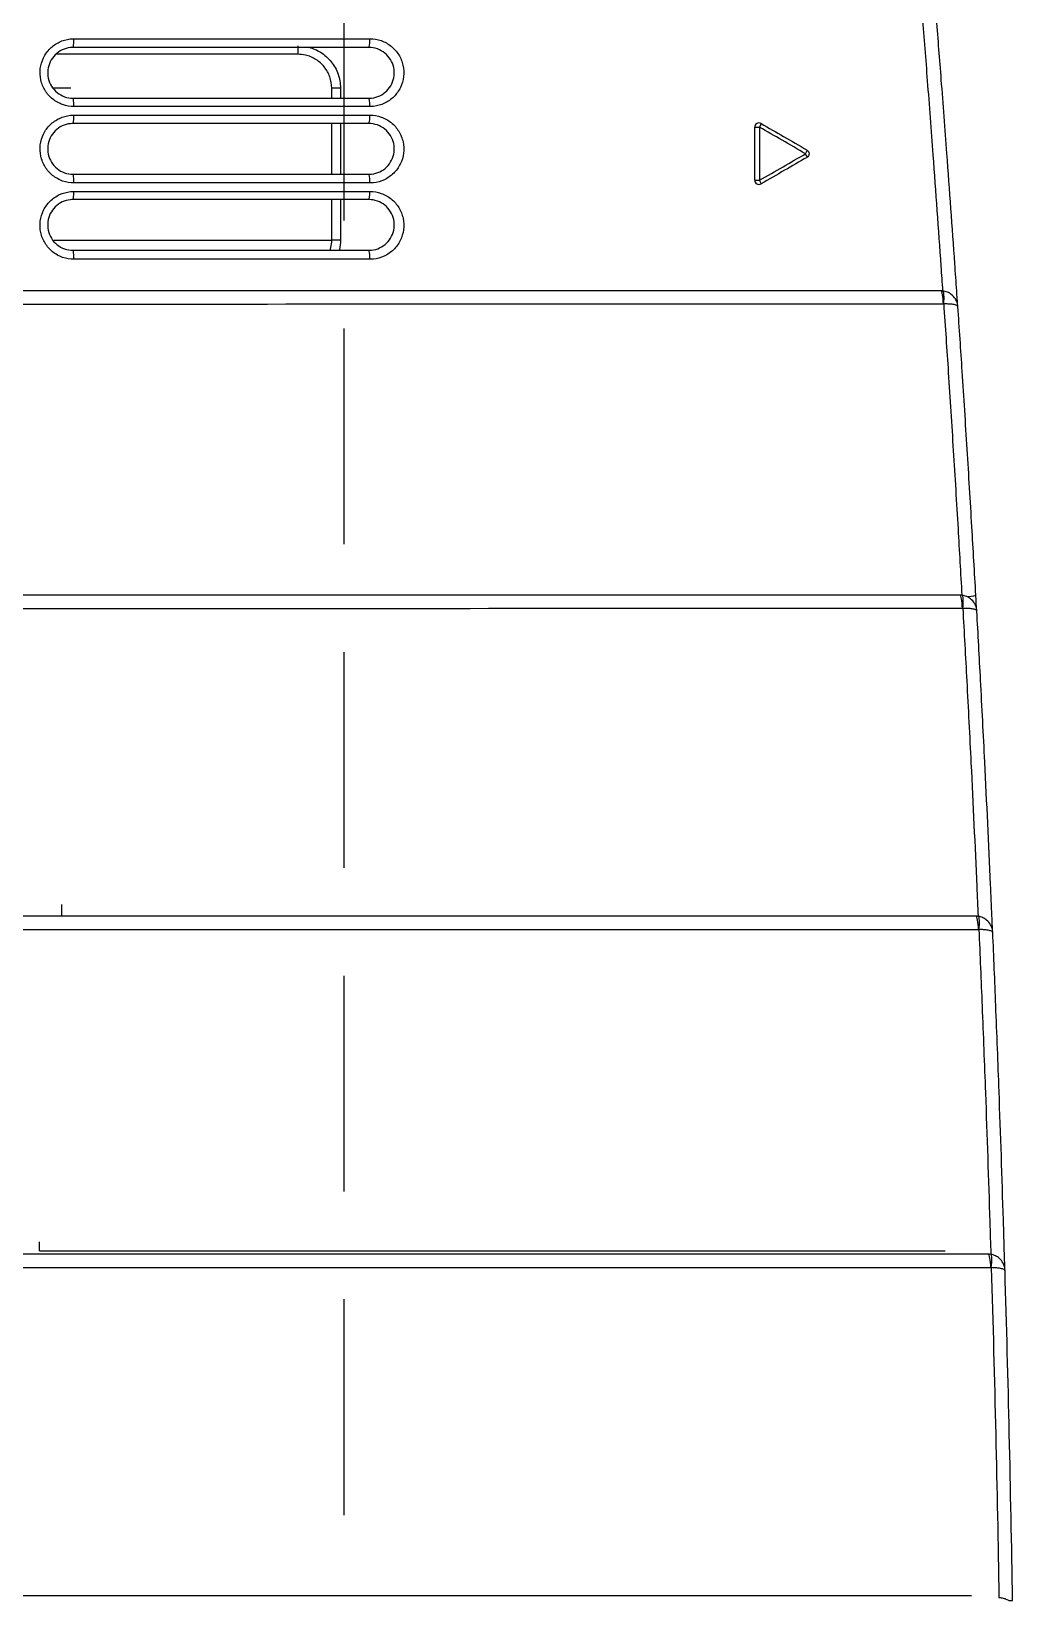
# Model space of a CAD drawing. Header units: inches. Extents: x -4181 to 116552, y 25636 to 44656.
# Drawn here: x 20353.6 to 20410.4, y 39531.5 to 39622.4 of the extents above; entities that cross this region are included whole.
import ezdxf

# ---------------------------------------------------------------- set-up
doc = ezdxf.new("R2010")
doc.units = ezdxf.units.IN
doc.header["$LTSCALE"] = 50
doc.header["$MEASUREMENT"] = 0
doc.linetypes.add('HIDDEN', pattern=[0.375, 0.25, -0.125])

# ---------------------------------------------------------------- blocks, each defined once
blk = doc.blocks.new('acrjtlf')
at = {"color": 8}
for p, q in [((1570027.41, 1745650.854), (1570011.311, 1745650.854)), ((1570026.416, 1745642.041), (1570027.443, 1745642.041))]:
    blk.add_line(p, q, dxfattribs=at)
at = {"color": 1, "linetype": 'HIDDEN'}
blk.add_lwpolyline([(1571303.378, 1746002.871), (1571303.378, 1745562.219), (1570010.603, 1745562.219), (1570010.603, 1746002.871)], close=True, dxfattribs=at)
at = {"color": 8}
for centre, start, end in [((1569986.567, 1745647.375), 0, 120), ((1569986.567, 1745644.307), 240, 0)]:
    blk.add_arc(centre, 0.245, start, end, dxfattribs=at)
at = {"color": 8, "extrusion": (0, 0, -1)}
blk.add_arc((-1569983.909, 1745645.841), 0.245, 300, 60, dxfattribs=at)
at = {"color": 8}
for centre, major_axis, ratio, start_param, end_param in [((1569973.265, 1745710.393), (0.124, 0.773), 0.18902, 1.609012, 3.142438), ((1569973.296, 1745710.391), (0, -0.783), 0.192414, 4.720156, 6.283185), ((1569973.979, 1745690.808), (0.109, 0.776), 0.18309, 1.608242, 3.142333), ((1569974.006, 1745690.806), (0, -0.783), 0.1863, 4.724017, 6.283185), ((1569974.905, 1745672.202), (0.094, 0.778), 0.175481, 1.613044, 3.142228), ((1569974.928, 1745672.201), (0, -0.783), 0.179084, 4.733363, 6.283185), ((1569976.005, 1745654.576), (0.08, 0.779), 0.16865, 1.619684, 3.142132), ((1569976.025, 1745654.575), (0, -0.783), 0.172581, 4.743891, 6.283185), ((1570009.157, 1745651.928), (0, -0.49), 0.120491, 4.644768, 6.283185), ((1570026.293, 1745651.928), (0, -0.49), 0.102549, 4.642806, 6.283185), ((1570010.821, 1745650.854), (-0.49, 0), 0.00112, 1.53589, 3.141593), ((1570009.157, 1745648.011), (0, -0.49), 0.120705, 3.141593, 4.677658), ((1570026.293, 1745648.011), (0, -0.49), 0.103019, 3.141593, 4.676553), ((1569986.567, 1745647.375), (0.122, -0.212), 0.116328, 3.141593, 4.612423), ((1569986.567, 1745647.375), (-0.245, 0), 0.028883, 3.141593, 4.863098), ((1570009.157, 1745647.522), (0, -0.49), 0.120719, 4.68176, 6.283185), ((1570026.293, 1745647.522), (0, -0.49), 0.103065, 4.680761, 6.283185), ((1569983.909, 1745645.841), (-0.122, -0.212), 0.14247, 4.775685, 6.283185), ((1569983.909, 1745645.841), (0.122, -0.212), 0.126402, 3.141593, 4.620752), ((1569986.567, 1745644.307), (-0.122, -0.212), 0.132333, 4.784137, 6.283185), ((1569986.567, 1745644.307), (0.245, 0), 0.003959, 0, 1.721518), ((1570009.157, 1745643.605), (0, -0.49), 0.120738, 3.141593, 4.714524), ((1570026.293, 1745643.605), (0, -0.49), 0.10333, 3.141593, 4.714382), ((1570009.157, 1745643.115), (0, -0.49), 0.120728, 4.718615, 6.283185), ((1570026.293, 1745643.115), (0, 0.49), 0.10335, 1.576989, 3.141593), ((1570010.821, 1745642.041), (-0.49, 0), 0.00112, 1.53589, 3.141593), ((1570013.269, 1745639.593), (0, -0.49), 0.0349, 3.141593, 4.713595), ((1570009.157, 1745639.198), (0, 0.49), 0.120552, 0, 1.609749), ((1570026.293, 1745639.198), (0, -0.49), 0.103408, 3.141593, 4.75217)]:
    blk.add_ellipse(centre, major_axis=major_axis, ratio=ratio, start_param=start_param, end_param=end_param, dxfattribs=at)
for points in [[(1569972.107, 1745729.679), (1569971.961, 1745729.676), (1569971.88, 1745729.675), (1569971.881, 1745729.675)], [(1569972.323, 1745710.558), (1569972.333, 1745710.241), (1569972.342, 1745709.924), (1569972.351, 1745709.607)], [(1569973.145, 1745710.385), (1569973.134, 1745710.385), (1569973.124, 1745710.385), (1569973.114, 1745710.387)], [(1569973.14, 1745709.62), (1569973.192, 1745709.611), (1569973.244, 1745709.607), (1569973.296, 1745709.607)], [(1570028.229, 1745709.416), (1570028.229, 1745709.243), (1570028.229, 1745709.071), (1570028.229, 1745708.898)], [(1569973.034, 1745690.96), (1569973.048, 1745690.648), (1569973.061, 1745690.335), (1569973.075, 1745690.023)], [(1569973.86, 1745690.797), (1569973.851, 1745690.797), (1569973.842, 1745690.798), (1569973.833, 1745690.799)], [(1569973.87, 1745690.032), (1569973.915, 1745690.026), (1569973.961, 1745690.023), (1569974.006, 1745690.023)], [(1569974.555, 1745690.023), (1569974.556, 1745690.023), (1569974.556, 1745690.023), (1569974.557, 1745690.023)], [(1570026.95, 1745690.023), (1570026.95, 1745689.794), (1570026.95, 1745689.566), (1570026.95, 1745689.337)], [(1569974.788, 1745672.184), (1569974.78, 1745672.184), (1569974.772, 1745672.185), (1569974.765, 1745672.186)], [(1569974.009, 1745671.417), (1569974.005, 1745671.45), (1569974.193, 1745671.492), (1569974.484, 1745671.525)], [(1569974.811, 1745671.424), (1569974.85, 1745671.42), (1569974.889, 1745671.417), (1569974.928, 1745671.417)], [(1569975.054, 1745654.704), (1569975.075, 1745654.4), (1569975.096, 1745654.096), (1569975.117, 1745653.792)], [(1569975.89, 1745654.55), (1569975.883, 1745654.55), (1569975.876, 1745654.55), (1569975.87, 1745654.551)], [(1569975.925, 1745653.796), (1569975.958, 1745653.793), (1569975.991, 1745653.791), (1569976.025, 1745653.791)], [(1570026.293, 1745651.439), (1570020.575, 1745651.439), (1570014.863, 1745651.439), (1570009.157, 1745651.439)], [(1570010.804, 1745648.501), (1570010.804, 1745649.285), (1570010.804, 1745650.069), (1570010.804, 1745650.853)], [(1570009.157, 1745648.501), (1570014.863, 1745648.501), (1570020.575, 1745648.501), (1570026.293, 1745648.501)], [(1570026.293, 1745647.032), (1570020.575, 1745647.032), (1570014.863, 1745647.032), (1570009.157, 1745647.032)], [(1570009.157, 1745644.094), (1570014.863, 1745644.094), (1570020.576, 1745644.094), (1570026.293, 1745644.094)], [(1570026.293, 1745642.626), (1570020.576, 1745642.626), (1570014.863, 1745642.626), (1570009.157, 1745642.626)], [(1570010.804, 1745642.04), (1570010.804, 1745642.235), (1570010.804, 1745642.43), (1570010.804, 1745642.626)], [(1570011.311, 1745642.626), (1570011.311, 1745642.431), (1570011.311, 1745642.236), (1570011.311, 1745642.041)], [(1570013.269, 1745640.082), (1570017.94, 1745640.082), (1570022.611, 1745640.082), (1570027.282, 1745640.082)], [(1570009.157, 1745639.688), (1570014.863, 1745639.688), (1570020.576, 1745639.688), (1570026.293, 1745639.688)]]:
    blk.add_open_spline(points, degree=3, dxfattribs=at)
for points, knots in [([(1569971.881, 1745729.681), (1569971.933, 1745726.465), (1569971.996, 1745723.248), (1569972.142, 1745716.874), (1569972.225, 1745713.716), (1569972.318, 1745710.558)], [0, 0, 0, 0, 0.504534, 0.504534, 1, 1, 1, 1]), ([(1569972.668, 1745729.505), (1569972.582, 1745729.505), (1569972.498, 1745729.515), (1569972.347, 1745729.551), (1569972.279, 1745729.577), (1569972.178, 1745729.629), (1569972.142, 1745729.653), (1569972.109, 1745729.679)], [0, 0, 0, 0, 0.3816, 0.3816, 0.752011, 0.752011, 1, 1, 1, 1]), ([(1569973.114, 1745710.387), (1569973.017, 1745713.608), (1569972.932, 1745716.829), (1569972.783, 1745723.201), (1569972.72, 1745726.353), (1569972.668, 1745729.505)], [0, 0, 0, 0, 0.505483, 0.505483, 1, 1, 1, 1]), ([(1570079.343, 1745729.387), (1570061.611, 1745729.387), (1570043.907, 1745729.387), (1570017.406, 1745729.387), (1570008.584, 1745729.387), (1569991.251, 1745729.387), (1569982.727, 1745729.387), (1569974.264, 1745729.387)], [0, 0, 0, 0, 0.503675, 0.503675, 0.755513, 0.755513, 1, 1, 1, 1]), ([(1569972.318, 1745710.558), (1569972.318, 1745710.557), (1569972.318, 1745710.557), (1569972.318, 1745710.541), (1569972.328, 1745710.527), (1569972.362, 1745710.499), (1569972.386, 1745710.486), (1569972.47, 1745710.454), (1569972.546, 1745710.435), (1569972.699, 1745710.412), (1569972.77, 1745710.404), (1569972.93, 1745710.392), (1569973.021, 1745710.388), (1569973.114, 1745710.387)], [0, 0, 0, 0, 0.004657, 0.004657, 0.171177, 0.171177, 0.329676, 0.329676, 0.60266, 0.60266, 0.791779, 0.791779, 1, 1, 1, 1]), ([(1569972.318, 1745710.558), (1569972.318, 1745710.556), (1569972.318, 1745710.554), (1569972.321, 1745710.477), (1569972.332, 1745710.402), (1569972.37, 1745710.262), (1569972.396, 1745710.195), (1569972.485, 1745710.024), (1569972.563, 1745709.925), (1569972.72, 1745709.79), (1569972.793, 1745709.742), (1569972.955, 1745709.664), (1569973.047, 1745709.635), (1569973.14, 1745709.62)], [0, 0, 0, 0, 0.004657, 0.004657, 0.171178, 0.171178, 0.329678, 0.329678, 0.602664, 0.602664, 0.791782, 0.791782, 1, 1, 1, 1]), ([(1570079.343, 1745710.386), (1570061.558, 1745710.385), (1570043.783, 1745710.384), (1570017.203, 1745710.383), (1570008.352, 1745710.383), (1569990.702, 1745710.383), (1569981.883, 1745710.383), (1569973.145, 1745710.385)], [0, 0, 0, 0, 0.5, 0.5, 0.75, 0.75, 1, 1, 1, 1]), ([(1569972.351, 1745709.607), (1569972.351, 1745709.607), (1569972.351, 1745709.607), (1569972.371, 1745708.953), (1569972.39, 1745708.299), (1569972.488, 1745705.158), (1569972.572, 1745702.667), (1569972.723, 1745698.513), (1569972.787, 1745696.85), (1569972.91, 1745693.779), (1569972.968, 1745692.369), (1569973.029, 1745690.96)], [0, 0, 0, 0, 0.000003, 0.000003, 0.105523, 0.105523, 0.506415, 0.506415, 0.773572, 0.773572, 1, 1, 1, 1]), ([(1569973.833, 1745690.799), (1569973.769, 1745692.279), (1569973.707, 1745693.759), (1569973.58, 1745696.909), (1569973.515, 1745698.58), (1569973.362, 1745702.753), (1569973.277, 1745705.255), (1569973.18, 1745708.371), (1569973.161, 1745708.99), (1569973.142, 1745709.607), (1569973.142, 1745709.607), (1569973.142, 1745709.607)], [0, 0, 0, 0, 0.235766, 0.235766, 0.501866, 0.501866, 0.901174, 0.901174, 0.999997, 0.999997, 1, 1, 1, 1]), ([(1569973.296, 1745709.607), (1569978.876, 1745709.607), (1569984.496, 1745709.607), (1569995.736, 1745709.607), (1570001.365, 1745709.607), (1570018.269, 1745709.607), (1570029.565, 1745709.607), (1570040.881, 1745709.607)], [0, 0, 0, 0, 0.25, 0.25, 0.5, 0.5, 1, 1, 1, 1]), ([(1570028.229, 1745709.416), (1570019.452, 1745709.415), (1570010.689, 1745709.415), (1569993.195, 1745709.415), (1569984.464, 1745709.416), (1569975.785, 1745709.416)], [0, 0, 0, 0, 0.5, 0.5, 1, 1, 1, 1]), ([(1569973.029, 1745690.96), (1569973.029, 1745690.959), (1569973.029, 1745690.959), (1569973.03, 1745690.943), (1569973.039, 1745690.928), (1569973.075, 1745690.9), (1569973.101, 1745690.888), (1569973.188, 1745690.856), (1569973.264, 1745690.839), (1569973.417, 1745690.818), (1569973.489, 1745690.811), (1569973.649, 1745690.801), (1569973.74, 1745690.798), (1569973.833, 1745690.799)], [0, 0, 0, 0, 0.004636, 0.004636, 0.174157, 0.174157, 0.335163, 0.335163, 0.60541, 0.60541, 0.79332, 0.79332, 1, 1, 1, 1]), ([(1569973.029, 1745690.96), (1569973.029, 1745690.958), (1569973.029, 1745690.956), (1569973.033, 1745690.878), (1569973.046, 1745690.801), (1569973.087, 1745690.659), (1569973.115, 1745690.591), (1569973.209, 1745690.422), (1569973.288, 1745690.325), (1569973.448, 1745690.193), (1569973.521, 1745690.147), (1569973.684, 1745690.072), (1569973.777, 1745690.045), (1569973.87, 1745690.032)], [0, 0, 0, 0, 0.004636, 0.004636, 0.174161, 0.174161, 0.335167, 0.335167, 0.60541, 0.60541, 0.793318, 0.793318, 1, 1, 1, 1]), ([(1570041.601, 1745690.798), (1570030.257, 1745690.797), (1570018.93, 1745690.796), (1569996.33, 1745690.796), (1569985.042, 1745690.794), (1569973.86, 1745690.797)], [0, 0, 0, 0, 0.5, 0.5, 1, 1, 1, 1]), ([(1569973.075, 1745690.023), (1569973.075, 1745690.023), (1569973.075, 1745690.023), (1569973.101, 1745689.409), (1569973.128, 1745688.795), (1569973.261, 1745685.817), (1569973.372, 1745683.448), (1569973.569, 1745679.498), (1569973.65, 1745677.917), (1569973.804, 1745675.005), (1569973.877, 1745673.673), (1569973.952, 1745672.342)], [0, 0, 0, 0, 0.000003, 0.000003, 0.104408, 0.104408, 0.506463, 0.506463, 0.77438, 0.77438, 1, 1, 1, 1]), ([(1569974.765, 1745672.186), (1569974.686, 1745673.588), (1569974.609, 1745674.99), (1569974.45, 1745677.982), (1569974.368, 1745679.571), (1569974.171, 1745683.542), (1569974.059, 1745685.924), (1569973.927, 1745688.875), (1569973.902, 1745689.449), (1569973.877, 1745690.023), (1569973.877, 1745690.023), (1569973.877, 1745690.023)], [0, 0, 0, 0, 0.235564, 0.235564, 0.502554, 0.502554, 0.903218, 0.903218, 0.999997, 0.999997, 1, 1, 1, 1]), ([(1569974.006, 1745690.023), (1569985.17, 1745690.023), (1569996.441, 1745690.023), (1570019.005, 1745690.023), (1570030.314, 1745690.023), (1570041.64, 1745690.023)], [0, 0, 0, 0, 0.5, 0.5, 1, 1, 1, 1]), ([(1569973.952, 1745672.342), (1569973.952, 1745672.342), (1569973.952, 1745672.341), (1569973.953, 1745672.324), (1569973.963, 1745672.309), (1569974.001, 1745672.28), (1569974.028, 1745672.267), (1569974.117, 1745672.236), (1569974.194, 1745672.219), (1569974.348, 1745672.199), (1569974.42, 1745672.193), (1569974.581, 1745672.185), (1569974.672, 1745672.184), (1569974.765, 1745672.186)], [0, 0, 0, 0, 0.004615, 0.004615, 0.177178, 0.177178, 0.340689, 0.340689, 0.607806, 0.607806, 0.79476, 0.79476, 1, 1, 1, 1]), ([(1569973.952, 1745672.342), (1569973.952, 1745672.34), (1569973.952, 1745672.338), (1569973.957, 1745672.258), (1569973.971, 1745672.18), (1569974.016, 1745672.035), (1569974.046, 1745671.966), (1569974.144, 1745671.799), (1569974.225, 1745671.705), (1569974.386, 1745671.577), (1569974.461, 1745671.532), (1569974.625, 1745671.461), (1569974.718, 1745671.436), (1569974.811, 1745671.424)], [0, 0, 0, 0, 0.004615, 0.004615, 0.177182, 0.177182, 0.340693, 0.340693, 0.607806, 0.607806, 0.794758, 0.794758, 1, 1, 1, 1]), ([(1569973.957, 1745672.342), (1569973.967, 1745672.162), (1569973.977, 1745671.982), (1569973.995, 1745671.673), (1569974.002, 1745671.545), (1569974.009, 1745671.418), (1569974.009, 1745671.417), (1569974.009, 1745671.417)], [0, 0, 0, 0, 0.584735, 0.584735, 0.999937, 0.999937, 1, 1, 1, 1]), ([(1570042.571, 1745672.188), (1570031.224, 1745672.187), (1570019.892, 1745672.185), (1569997.281, 1745672.184), (1569985.991, 1745672.183), (1569974.788, 1745672.184)], [0, 0, 0, 0, 0.5, 0.5, 1, 1, 1, 1]), ([(1569974.009, 1745671.418), (1569974.009, 1745671.417), (1569974.009, 1745671.417), (1569974.083, 1745670.1), (1569974.159, 1745668.781), (1569974.325, 1745665.962), (1569974.416, 1745664.462), (1569974.603, 1745661.46), (1569974.699, 1745659.959), (1569974.879, 1745657.206), (1569974.963, 1745655.955), (1569975.049, 1745654.704)], [0, 0, 0, 0, 0.000004, 0.000004, 0.237138, 0.237138, 0.506455, 0.506455, 0.775615, 0.775615, 1, 1, 1, 1]), ([(1569975.87, 1745654.551), (1569975.779, 1745655.873), (1569975.691, 1745657.195), (1569975.505, 1745660.028), (1569975.409, 1745661.538), (1569975.221, 1745664.558), (1569975.129, 1745666.068), (1569974.965, 1745668.86), (1569974.892, 1745670.142), (1569974.819, 1745671.424)], [0, 0, 0, 0, 0.234873, 0.234873, 0.503118, 0.503118, 0.771519, 0.771519, 1, 1, 1, 1]), ([(1569974.928, 1745671.417), (1569986.116, 1745671.417), (1569997.391, 1745671.417), (1570019.972, 1745671.417), (1570031.288, 1745671.417), (1570042.621, 1745671.417)], [0, 0, 0, 0, 0.5, 0.5, 1, 1, 1, 1]), ([(1569975.049, 1745654.704), (1569975.049, 1745654.703), (1569975.049, 1745654.703), (1569975.05, 1745654.686), (1569975.061, 1745654.669), (1569975.101, 1745654.639), (1569975.129, 1745654.626), (1569975.22, 1745654.595), (1569975.297, 1745654.579), (1569975.452, 1745654.56), (1569975.525, 1745654.555), (1569975.686, 1745654.548), (1569975.777, 1745654.548), (1569975.87, 1745654.551)], [0, 0, 0, 0, 0.004597, 0.004597, 0.179593, 0.179593, 0.345083, 0.345083, 0.60954, 0.60954, 0.795855, 0.795855, 1, 1, 1, 1]), ([(1569975.049, 1745654.704), (1569975.049, 1745654.702), (1569975.049, 1745654.7), (1569975.055, 1745654.619), (1569975.071, 1745654.54), (1569975.119, 1745654.393), (1569975.151, 1745654.324), (1569975.252, 1745654.158), (1569975.335, 1745654.066), (1569975.498, 1745653.941), (1569975.573, 1745653.898), (1569975.739, 1745653.829), (1569975.832, 1745653.806), (1569975.925, 1745653.796)], [0, 0, 0, 0, 0.004597, 0.004597, 0.179597, 0.179597, 0.345088, 0.345088, 0.609538, 0.609538, 0.795853, 0.795853, 1, 1, 1, 1]), ([(1570043.725, 1745654.555), (1570032.371, 1745654.553), (1570021.034, 1745654.551), (1569998.408, 1745654.549), (1569987.113, 1745654.548), (1569975.89, 1745654.55)], [0, 0, 0, 0, 0.5, 0.5, 1, 1, 1, 1]), ([(1569975.117, 1745653.791), (1569975.117, 1745653.791), (1569975.117, 1745653.791), (1569975.152, 1745653.269), (1569975.188, 1745652.746), (1569975.373, 1745650.093), (1569975.526, 1745647.958), (1569975.79, 1745644.4), (1569975.898, 1745642.976), (1569976.099, 1745640.383), (1569976.191, 1745639.214), (1569976.285, 1745638.046)], [0, 0, 0, 0, 0.000004, 0.000004, 0.099857, 0.099857, 0.50649, 0.50649, 0.77742, 0.77742, 1, 1, 1, 1]), ([(1569977.114, 1745637.893), (1569977.014, 1745639.132), (1569976.917, 1745640.372), (1569976.71, 1745643.046), (1569976.602, 1745644.48), (1569976.336, 1745648.063), (1569976.182, 1745650.213), (1569976.001, 1745652.836), (1569975.968, 1745653.314), (1569975.935, 1745653.791), (1569975.935, 1745653.791), (1569975.935, 1745653.791)], [0, 0, 0, 0, 0.233824, 0.233824, 0.504066, 0.504066, 0.909668, 0.909668, 0.999996, 0.999996, 1, 1, 1, 1]), ([(1569976.025, 1745653.791), (1569987.236, 1745653.791), (1569998.518, 1745653.791), (1570021.118, 1745653.791), (1570032.443, 1745653.791), (1570043.784, 1745653.791)], [0, 0, 0, 0, 0.5, 0.5, 1, 1, 1, 1]), ([(1570009.098, 1745648.028), (1570008.876, 1745648.028), (1570008.652, 1745648.067), (1570008.236, 1745648.215), (1570008.037, 1745648.326), (1570007.693, 1745648.605), (1570007.543, 1745648.777), (1570007.312, 1745649.155), (1570007.228, 1745649.367), (1570007.136, 1745649.799), (1570007.126, 1745650.026), (1570007.182, 1745650.463), (1570007.248, 1745650.679), (1570007.443, 1745651.071), (1570007.576, 1745651.252), (1570007.888, 1745651.557), (1570008.072, 1745651.684), (1570008.466, 1745651.869), (1570008.682, 1745651.929), (1570008.964, 1745651.958), (1570009.031, 1745651.961), (1570009.098, 1745651.961)], [0, 0, 0, 0, 0.108501, 0.108501, 0.217078, 0.217078, 0.325752, 0.325752, 0.434077, 0.434077, 0.541746, 0.541746, 0.648671, 0.648671, 0.755015, 0.755015, 0.861181, 0.861181, 0.967704, 0.967704, 1, 1, 1, 1]), ([(1570009.098, 1745651.961), (1570009.422, 1745651.961), (1570009.746, 1745651.961), (1570011.366, 1745651.961), (1570012.663, 1745651.961), (1570018.051, 1745651.962), (1570022.146, 1745651.962), (1570026.243, 1745651.962)], [0, 0, 0, 0, 0.056756, 0.056756, 0.283781, 0.283781, 1, 1, 1, 1]), ([(1570026.243, 1745651.962), (1570026.464, 1745651.962), (1570026.688, 1745651.924), (1570027.103, 1745651.776), (1570027.301, 1745651.666), (1570027.645, 1745651.388), (1570027.795, 1745651.216), (1570028.027, 1745650.839), (1570028.112, 1745650.627), (1570028.205, 1745650.194), (1570028.214, 1745649.967), (1570028.159, 1745649.53), (1570028.094, 1745649.314), (1570027.899, 1745648.922), (1570027.767, 1745648.741), (1570027.456, 1745648.436), (1570027.272, 1745648.308), (1570026.877, 1745648.122), (1570026.661, 1745648.062), (1570026.377, 1745648.032), (1570026.31, 1745648.029), (1570026.243, 1745648.029)], [0, 0, 0, 0, 0.108185, 0.108185, 0.216425, 0.216425, 0.325056, 0.325056, 0.433562, 0.433562, 0.541346, 0.541346, 0.64822, 0.64822, 0.754494, 0.754494, 0.860743, 0.860743, 0.967469, 0.967469, 1, 1, 1, 1]), ([(1570009.157, 1745651.439), (1570009.107, 1745651.439), (1570009.057, 1745651.436), (1570008.845, 1745651.414), (1570008.683, 1745651.37), (1570008.388, 1745651.232), (1570008.25, 1745651.137), (1570008.016, 1745650.909), (1570007.917, 1745650.774), (1570007.77, 1745650.481), (1570007.721, 1745650.32), (1570007.679, 1745649.993), (1570007.686, 1745649.824), (1570007.755, 1745649.501), (1570007.818, 1745649.342), (1570007.992, 1745649.06), (1570008.104, 1745648.932), (1570008.362, 1745648.723), (1570008.511, 1745648.64), (1570008.823, 1745648.53), (1570008.991, 1745648.501), (1570009.157, 1745648.501)], [0, 0, 0, 0, 0.032428, 0.032428, 0.139186, 0.139186, 0.24526, 0.24526, 0.35125, 0.35125, 0.457712, 0.457712, 0.565001, 0.565001, 0.673185, 0.673185, 0.782019, 0.782019, 0.891004, 0.891004, 1, 1, 1, 1]), ([(1570010.804, 1745650.853), (1570010.804, 1745651.033), (1570010.824, 1745651.214), (1570010.867, 1745651.406), (1570010.872, 1745651.424), (1570010.876, 1745651.441)], [0, 0, 0, 0, 0.90979, 0.90979, 1, 1, 1, 1]), ([(1570011.402, 1745651.445), (1570011.385, 1745651.391), (1570011.371, 1745651.337), (1570011.327, 1745651.142), (1570011.311, 1745650.997), (1570011.311, 1745650.854)], [0, 0, 0, 0, 0.282022, 0.282022, 1, 1, 1, 1]), ([(1570011.311, 1745650.854), (1570011.311, 1745650.527), (1570011.311, 1745650.201), (1570011.311, 1745649.417), (1570011.311, 1745648.959), (1570011.311, 1745648.501)], [0, 0, 0, 0, 0.416195, 0.416195, 1, 1, 1, 1]), ([(1570026.293, 1745648.501), (1570026.344, 1745648.501), (1570026.394, 1745648.504), (1570026.607, 1745648.526), (1570026.769, 1745648.57), (1570027.064, 1745648.709), (1570027.202, 1745648.805), (1570027.436, 1745649.032), (1570027.535, 1745649.168), (1570027.681, 1745649.461), (1570027.73, 1745649.622), (1570027.771, 1745649.948), (1570027.764, 1745650.118), (1570027.694, 1745650.441), (1570027.63, 1745650.6), (1570027.457, 1745650.882), (1570027.344, 1745651.009), (1570027.086, 1745651.217), (1570026.938, 1745651.3), (1570026.626, 1745651.41), (1570026.459, 1745651.439), (1570026.293, 1745651.439)], [0, 0, 0, 0, 0.032628, 0.032628, 0.139536, 0.139536, 0.245702, 0.245702, 0.351641, 0.351641, 0.458067, 0.458067, 0.565498, 0.565498, 0.673919, 0.673919, 0.782769, 0.782769, 0.891417, 0.891417, 1, 1, 1, 1]), ([(1570026.243, 1745648.029), (1570025.918, 1745648.029), (1570025.593, 1745648.029), (1570023.97, 1745648.029), (1570022.672, 1745648.029), (1570017.279, 1745648.029), (1570013.187, 1745648.028), (1570009.098, 1745648.028)], [0, 0, 0, 0, 0.056754, 0.056754, 0.283773, 0.283773, 1, 1, 1, 1]), ([(1569983.786, 1745646.053), (1569984.22, 1745646.303), (1569984.653, 1745646.553), (1569985.539, 1745647.065), (1569985.991, 1745647.326), (1569986.444, 1745647.587)], [0, 0, 0, 0, 0.489286, 0.489286, 1, 1, 1, 1]), ([(1569986.53, 1745647.382), (1569986.077, 1745647.121), (1569985.624, 1745646.859), (1569984.738, 1745646.346), (1569984.304, 1745646.096), (1569983.871, 1745645.845)], [0, 0, 0, 0, 0.510714, 0.510714, 1, 1, 1, 1]), ([(1569986.53, 1745644.308), (1569986.53, 1745644.821), (1569986.53, 1745645.335), (1569986.53, 1745646.36), (1569986.53, 1745646.871), (1569986.53, 1745647.382)], [0, 0, 0, 0, 0.50116, 0.50116, 1, 1, 1, 1]), ([(1569986.811, 1745647.375), (1569986.811, 1745646.865), (1569986.811, 1745646.355), (1569986.811, 1745645.332), (1569986.811, 1745644.819), (1569986.811, 1745644.307)], [0, 0, 0, 0, 0.498839, 0.498839, 1, 1, 1, 1]), ([(1570009.098, 1745643.604), (1570008.877, 1745643.604), (1570008.653, 1745643.642), (1570008.237, 1745643.79), (1570008.039, 1745643.901), (1570007.695, 1745644.179), (1570007.545, 1745644.35), (1570007.314, 1745644.727), (1570007.229, 1745644.937), (1570007.136, 1745645.368), (1570007.126, 1745645.594), (1570007.18, 1745646.029), (1570007.244, 1745646.245), (1570007.437, 1745646.637), (1570007.568, 1745646.819), (1570007.879, 1745647.126), (1570008.063, 1745647.254), (1570008.458, 1745647.442), (1570008.674, 1745647.503), (1570008.96, 1745647.533), (1570009.029, 1745647.537), (1570009.098, 1745647.537)], [0, 0, 0, 0, 0.108286, 0.108286, 0.21667, 0.21667, 0.324851, 0.324851, 0.432489, 0.432489, 0.539562, 0.539562, 0.646218, 0.646218, 0.752731, 0.752731, 0.859444, 0.859444, 0.966684, 0.966684, 1, 1, 1, 1]), ([(1570009.157, 1745647.032), (1570009.105, 1745647.032), (1570009.054, 1745647.029), (1570008.839, 1745647.007), (1570008.677, 1745646.961), (1570008.381, 1745646.821), (1570008.243, 1745646.725), (1570008.01, 1745646.496), (1570007.912, 1745646.36), (1570007.767, 1745646.067), (1570007.719, 1745645.906), (1570007.679, 1745645.581), (1570007.686, 1745645.412), (1570007.756, 1745645.09), (1570007.82, 1745644.933), (1570007.993, 1745644.652), (1570008.105, 1745644.524), (1570008.363, 1745644.316), (1570008.512, 1745644.233), (1570008.824, 1745644.123), (1570008.991, 1745644.094), (1570009.157, 1745644.094)], [0, 0, 0, 0, 0.033474, 0.033474, 0.14108, 0.14108, 0.247873, 0.247873, 0.354169, 0.354169, 0.460411, 0.460411, 0.567043, 0.567043, 0.674393, 0.674393, 0.782562, 0.782562, 0.891233, 0.891233, 1, 1, 1, 1]), ([(1570009.098, 1745647.537), (1570009.422, 1745647.537), (1570009.746, 1745647.537), (1570011.366, 1745647.537), (1570012.663, 1745647.537), (1570018.051, 1745647.537), (1570022.145, 1745647.537), (1570026.243, 1745647.537)], [0, 0, 0, 0, 0.056754, 0.056754, 0.283772, 0.283772, 1, 1, 1, 1]), ([(1570010.804, 1745644.094), (1570010.804, 1745645.042), (1570010.804, 1745645.989), (1570010.804, 1745646.968), (1570010.804, 1745647), (1570010.804, 1745647.032)], [0, 0, 0, 0, 0.967399, 0.967399, 1, 1, 1, 1]), ([(1570011.311, 1745647.032), (1570011.311, 1745646.674), (1570011.311, 1745646.316), (1570011.311, 1745645.337), (1570011.311, 1745644.716), (1570011.311, 1745644.094)], [0, 0, 0, 0, 0.365767, 0.365767, 1, 1, 1, 1]), ([(1570026.243, 1745647.537), (1570026.463, 1745647.537), (1570026.687, 1745647.499), (1570027.103, 1745647.352), (1570027.301, 1745647.241), (1570027.644, 1745646.963), (1570027.794, 1745646.792), (1570028.026, 1745646.415), (1570028.111, 1745646.204), (1570028.204, 1745645.774), (1570028.214, 1745645.548), (1570028.161, 1745645.113), (1570028.096, 1745644.897), (1570027.904, 1745644.505), (1570027.773, 1745644.323), (1570027.463, 1745644.016), (1570027.279, 1745643.887), (1570026.884, 1745643.699), (1570026.666, 1745643.638), (1570026.38, 1745643.607), (1570026.311, 1745643.604), (1570026.243, 1745643.604)], [0, 0, 0, 0, 0.108108, 0.108108, 0.216298, 0.216298, 0.324535, 0.324535, 0.432347, 0.432347, 0.539476, 0.539476, 0.646052, 0.646052, 0.752517, 0.752517, 0.859336, 0.859336, 0.966737, 0.966737, 1, 1, 1, 1]), ([(1570026.293, 1745644.094), (1570026.345, 1745644.094), (1570026.396, 1745644.097), (1570026.611, 1745644.12), (1570026.773, 1745644.165), (1570027.07, 1745644.306), (1570027.208, 1745644.402), (1570027.44, 1745644.631), (1570027.538, 1745644.767), (1570027.683, 1745645.06), (1570027.731, 1745645.221), (1570027.771, 1745645.546), (1570027.763, 1745645.715), (1570027.693, 1745646.037), (1570027.63, 1745646.194), (1570027.456, 1745646.475), (1570027.344, 1745646.603), (1570027.086, 1745646.811), (1570026.938, 1745646.893), (1570026.626, 1745647.003), (1570026.459, 1745647.032), (1570026.293, 1745647.032)], [0, 0, 0, 0, 0.033385, 0.033385, 0.141099, 0.141099, 0.248011, 0.248011, 0.354289, 0.354289, 0.460473, 0.460473, 0.56718, 0.56718, 0.674743, 0.674743, 0.783016, 0.783016, 0.891497, 0.891497, 1, 1, 1, 1]), ([(1569986.444, 1745644.095), (1569986.01, 1745644.345), (1569985.576, 1745644.596), (1569984.69, 1745645.107), (1569984.238, 1745645.368), (1569983.786, 1745645.629)], [0, 0, 0, 0, 0.489926, 0.489926, 1, 1, 1, 1]), ([(1569983.871, 1745645.845), (1569984.323, 1745645.584), (1569984.775, 1745645.322), (1569985.661, 1745644.81), (1569986.095, 1745644.559), (1569986.53, 1745644.308)], [0, 0, 0, 0, 0.510078, 0.510078, 1, 1, 1, 1]), ([(1570026.243, 1745643.604), (1570025.918, 1745643.604), (1570025.593, 1745643.604), (1570023.97, 1745643.604), (1570022.672, 1745643.604), (1570017.279, 1745643.604), (1570013.187, 1745643.604), (1570009.098, 1745643.604)], [0, 0, 0, 0, 0.056754, 0.056754, 0.28377, 0.28377, 1, 1, 1, 1]), ([(1570009.098, 1745639.179), (1570008.878, 1745639.179), (1570008.655, 1745639.217), (1570008.239, 1745639.364), (1570008.041, 1745639.475), (1570007.698, 1745639.752), (1570007.548, 1745639.922), (1570007.317, 1745640.296), (1570007.232, 1745640.506), (1570007.137, 1745640.934), (1570007.126, 1745641.159), (1570007.177, 1745641.593), (1570007.24, 1745641.809), (1570007.43, 1745642.202), (1570007.561, 1745642.385), (1570007.87, 1745642.695), (1570008.054, 1745642.825), (1570008.45, 1745643.015), (1570008.667, 1745643.077), (1570008.956, 1745643.108), (1570009.027, 1745643.112), (1570009.098, 1745643.112)], [0, 0, 0, 0, 0.107882, 0.107882, 0.215881, 0.215881, 0.323448, 0.323448, 0.430427, 0.430427, 0.537061, 0.537061, 0.643664, 0.643664, 0.750524, 0.750524, 0.857857, 0.857857, 0.965748, 0.965748, 1, 1, 1, 1]), ([(1570009.157, 1745642.626), (1570009.104, 1745642.626), (1570009.051, 1745642.623), (1570008.834, 1745642.599), (1570008.671, 1745642.553), (1570008.375, 1745642.411), (1570008.237, 1745642.314), (1570008.005, 1745642.083), (1570007.907, 1745641.946), (1570007.764, 1745641.652), (1570007.717, 1745641.491), (1570007.679, 1745641.166), (1570007.687, 1745640.998), (1570007.758, 1745640.679), (1570007.822, 1745640.522), (1570007.995, 1745640.243), (1570008.108, 1745640.116), (1570008.365, 1745639.909), (1570008.513, 1745639.826), (1570008.825, 1745639.716), (1570008.992, 1745639.688), (1570009.157, 1745639.688)], [0, 0, 0, 0, 0.034419, 0.034419, 0.142762, 0.142762, 0.250327, 0.250327, 0.357125, 0.357125, 0.463407, 0.463407, 0.569594, 0.569594, 0.676176, 0.676176, 0.783568, 0.783568, 0.891704, 0.891704, 1, 1, 1, 1]), ([(1570009.098, 1745643.112), (1570009.422, 1745643.112), (1570009.746, 1745643.112), (1570011.366, 1745643.112), (1570012.662, 1745643.112), (1570018.051, 1745643.112), (1570022.145, 1745643.112), (1570026.243, 1745643.112)], [0, 0, 0, 0, 0.056754, 0.056754, 0.283771, 0.283771, 1, 1, 1, 1]), ([(1570026.243, 1745643.112), (1570026.463, 1745643.112), (1570026.686, 1745643.074), (1570027.101, 1745642.927), (1570027.299, 1745642.816), (1570027.642, 1745642.539), (1570027.792, 1745642.369), (1570028.024, 1745641.994), (1570028.109, 1745641.784), (1570028.203, 1745641.356), (1570028.214, 1745641.131), (1570028.163, 1745640.697), (1570028.1, 1745640.482), (1570027.909, 1745640.089), (1570027.779, 1745639.906), (1570027.47, 1745639.597), (1570027.286, 1745639.466), (1570026.889, 1745639.276), (1570026.672, 1745639.214), (1570026.383, 1745639.183), (1570026.313, 1745639.179), (1570026.243, 1745639.179)], [0, 0, 0, 0, 0.10783, 0.10783, 0.215762, 0.215762, 0.323471, 0.323471, 0.430614, 0.430614, 0.537253, 0.537253, 0.64376, 0.64376, 0.750608, 0.750608, 0.858075, 0.858075, 0.966084, 0.966084, 1, 1, 1, 1]), ([(1570026.293, 1745639.688), (1570026.346, 1745639.688), (1570026.398, 1745639.691), (1570026.615, 1745639.714), (1570026.778, 1745639.76), (1570027.075, 1745639.902), (1570027.213, 1745640), (1570027.445, 1745640.231), (1570027.543, 1745640.367), (1570027.685, 1745640.661), (1570027.733, 1745640.822), (1570027.771, 1745641.146), (1570027.763, 1745641.314), (1570027.692, 1745641.634), (1570027.628, 1745641.791), (1570027.455, 1745642.071), (1570027.342, 1745642.198), (1570027.085, 1745642.405), (1570026.937, 1745642.487), (1570026.625, 1745642.597), (1570026.458, 1745642.626), (1570026.293, 1745642.626)], [0, 0, 0, 0, 0.034044, 0.034044, 0.142449, 0.142449, 0.250168, 0.250168, 0.356996, 0.356996, 0.463211, 0.463211, 0.569418, 0.569418, 0.67619, 0.67619, 0.783761, 0.783761, 0.891835, 0.891835, 1, 1, 1, 1]), ([(1570012.623, 1745639.674), (1570012.387, 1745639.737), (1570012.159, 1745639.836), (1570011.721, 1745640.11), (1570011.511, 1745640.298), (1570011.169, 1745640.725), (1570011.033, 1745640.972), (1570010.852, 1745641.489), (1570010.804, 1745641.766), (1570010.804, 1745642.04)], [0, 0, 0, 0, 0.228215, 0.228215, 0.485519, 0.485519, 0.742758, 0.742758, 1, 1, 1, 1]), ([(1570011.311, 1745642.041), (1570011.311, 1745641.822), (1570011.349, 1745641.599), (1570011.494, 1745641.186), (1570011.603, 1745640.989), (1570011.876, 1745640.647), (1570012.045, 1745640.497), (1570012.416, 1745640.264), (1570012.625, 1745640.178), (1570012.979, 1745640.098), (1570013.125, 1745640.082), (1570013.269, 1745640.082)], [0, 0, 0, 0, 0.214742, 0.214742, 0.429493, 0.429493, 0.644321, 0.644321, 0.859295, 0.859295, 1, 1, 1, 1]), ([(1570026.243, 1745639.179), (1570025.918, 1745639.179), (1570025.593, 1745639.179), (1570023.97, 1745639.179), (1570022.672, 1745639.179), (1570017.279, 1745639.179), (1570013.187, 1745639.179), (1570009.098, 1745639.179)], [0, 0, 0, 0, 0.056755, 0.056755, 0.283775, 0.283775, 1, 1, 1, 1])]:
    blk.add_open_spline(points, degree=3, knots=knots, dxfattribs=at)

msp = doc.modelspace()

# ---------------------------------------------------------------- block references
at = {"color": 0, "rotation": 180.0000000000009}
msp.add_blockref('acrjtlf', (1590382.287, 1785261.168), dxfattribs=at)

doc.saveas('drawing.dxf')
